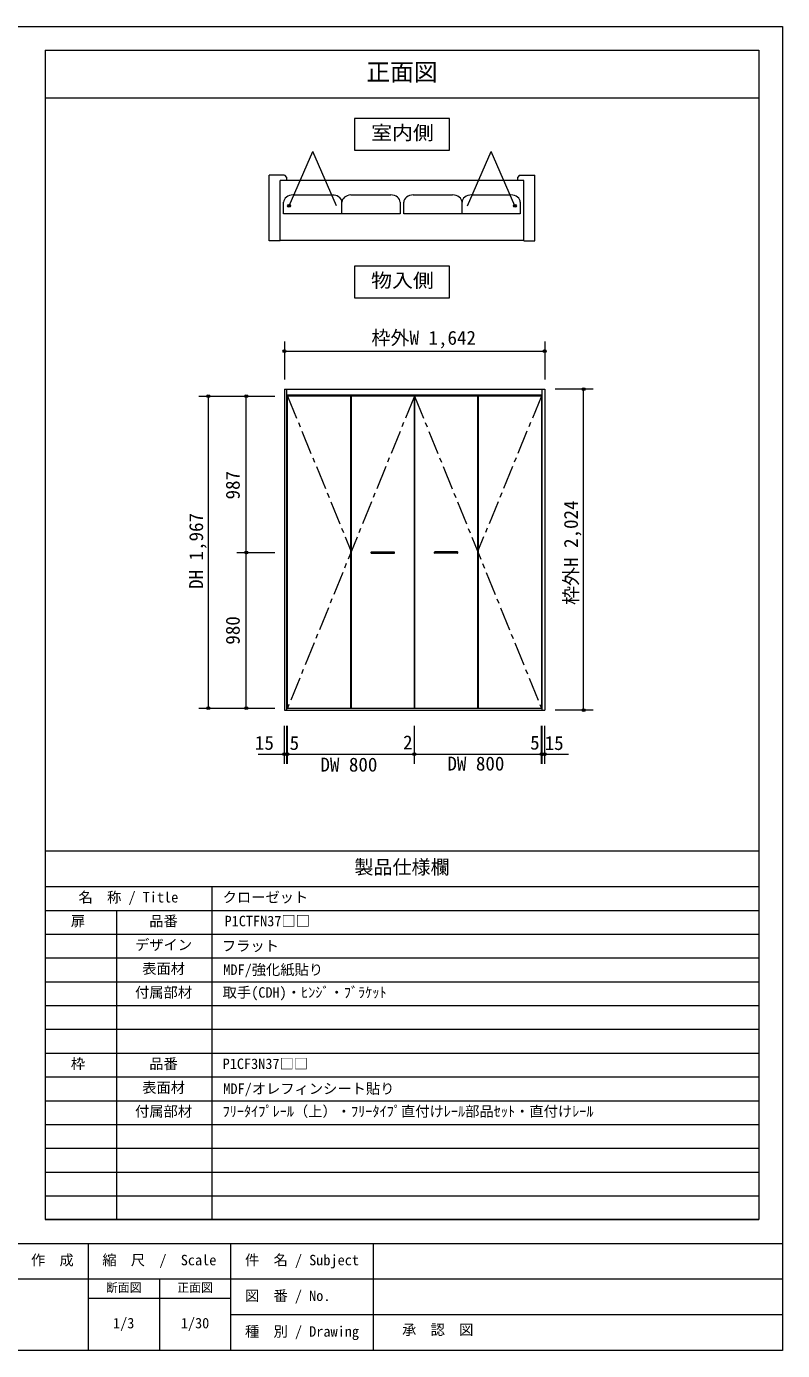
# Model space of a CAD drawing. Units: millimetres on the paper, enlarged 10 times, with parts at other scales. Extents: x -1954 to 1996, y -1346 to 1437.
# Drawn here: x 406 to 1996, y -1346 to 1437 of the extents above; entities that cross this region are included whole.
import ezdxf
from ezdxf.enums import TextEntityAlignment as Align

# ---------------------------------------------------------------- set-up
doc = ezdxf.new("R2010")
doc.units = ezdxf.units.MM
doc.header["$LTSCALE"] = 10
doc.header["$PDMODE"] = 32
doc.header["$PDSIZE"] = 6
doc.linetypes.add('CHAIN1', pattern=[8, 5, -1, 1, -1])
doc.layers.add('0-0_0', color=7, linetype='Continuous', lineweight=18)
doc.layers.add('1-0_H-SYM', color=7, linetype='Continuous', lineweight=18)
doc.styles.add('ＭＳ ゴシック', font='')
doc.styles.get('ＭＳ ゴシック').set_extended_font_data('MS Gothic')

msp = doc.modelspace()

# ---------------------------------------------------------------- linework, layer by layer
at = {"layer": '0-0_0'}
for p, q in [((1995.62, 1436.77), (1995.62, -1345.73)), ((445.62, 1386.77), (445.62, -1070.73)), ((445.62, 1386.77), (1945.62, 1386.77)), ((1945.62, 1386.77), (1945.62, -1070.73)), ((445.62, 1286.77), (1945.62, 1286.77)), ((445.62, -295.73), (1945.62, -295.73)), ((445.62, -370.73), (1945.62, -370.73)), ((795.62, -370.73), (795.62, -1070.73)), ((445.62, -420.73), (1945.62, -420.73)), ((595.62, -420.73), (595.62, -1070.73)), ((445.62, -470.73), (1945.62, -470.73)), ((445.62, -520.73), (1945.62, -520.73)), ((445.62, -570.73), (1945.62, -570.73)), ((445.62, -620.73), (1945.62, -620.73)), ((445.62, -670.73), (1945.62, -670.73)), ((445.62, -720.73), (1945.62, -720.73)), ((445.62, -770.73), (1945.62, -770.73)), ((445.62, -820.73), (1945.62, -820.73)), ((445.62, -870.73), (1945.62, -870.73)), ((445.62, -920.73), (1945.62, -920.73)), ((445.62, -970.73), (1945.62, -970.73)), ((445.62, -1020.73), (1945.62, -1020.73)), ((1945.62, -1070.73), (445.62, -1070.73)), ((445.62, -1070.73), (1945.62, -1070.73)), ((-1954.38, -1120.73), (1995.62, -1120.73)), ((535.62, -1120.73), (535.62, -1345.73)), ((835.62, -1345.73), (835.62, -1120.73)), ((1135.62, -1345.73), (1135.62, -1120.73)), ((1995.62, -1195.73), (-1154.38, -1195.73)), ((685.62, -1195.73), (685.62, -1345.73)), ((535.62, -1235.73), (835.62, -1235.73)), ((1995.62, -1270.73), (835.62, -1270.73)), ((1995.62, -1345.73), (-1954.38, -1345.73))]:
    msp.add_line(p, q, dxfattribs=at)
msp.add_lwpolyline([(-1954.38, -1345.73), (-1954.38, 1436.77), (1995.62, 1436.77)], dxfattribs=at)
at = {"layer": '1-0_H-SYM', "color": 4, "lineweight": 9}
for p, q in [((958.13, 1059.73), (1008.09, 1173.99)), ((1058.05, 1059.73), (1008.09, 1173.99)), ((1333.2, 1059.73), (1383.16, 1173.99)), ((1433.12, 1059.73), (1383.16, 1173.99)), ((947.64, 754.67), (1495.97, 754.67)), ((948.31, 774.67), (948.31, 694.67)), ((1495.64, 774.67), (1495.64, 694.67)), ((1597.5, 674.67), (1517.5, 674.67)), ((1577.5, 0), (1577.5, 674.67)), ((768.31, 660), (928.31, 660)), ((788.31, 660), (788.31, 4.33)), ((868.31, 4.33), (868.31, 660)), ((848.31, 331), (928.31, 331)), ((768.31, 4.33), (928.31, 4.33)), ((1597.5, 0), (1517.5, 0)), ((948.31, -112.67), (948.31, -32.67)), ((953.31, -112.67), (953.31, -32.67)), ((954.97, -112.67), (954.97, -32.67)), ((1221.64, -112.67), (1221.64, -32.67)), ((1221.97, -112.67), (1221.97, -32.67)), ((1488.97, -112.67), (1488.97, -32.67)), ((1490.64, -112.67), (1490.64, -32.67)), ((1495.64, -112.67), (1495.64, -32.67)), ((892.97, -92.67), (1545.75, -92.67))]:
    msp.add_line(p, q, dxfattribs=at)
at = {"layer": '1-0_H-SYM'}
for p, q in [((916.24, 986.26), (916.24, 1124.04)), ((948.38, 1124.04), (916.24, 1124.04)), ((1452.05, 1113.32), (939.2, 1113.32)), ((939.2, 986.26), (939.2, 1113.32)), ((948.38, 1124.04), (952.98, 1119.44)), ((952.98, 1119.44), (952.98, 1113.32)), ((1442.87, 1124.04), (1475.01, 1124.04)), ((1452.05, 986.26), (1452.05, 1113.32)), ((1475.01, 986.26), (1475.01, 1124.04)), ((946.85, 1042.9), (946.85, 1067.39)), ((966.76, 1082.7), (1053, 1082.7)), ((1069.33, 1042.9), (1069.33, 1067.39)), ((1087.75, 1082.66), (1171.9, 1082.66)), ((1191.8, 1067.39), (1191.8, 1042.9)), ((1199.45, 1042.9), (1199.45, 1067.39)), ((1219.35, 1082.7), (1302.02, 1082.7)), ((1321.92, 1042.9), (1321.92, 1067.39)), ((1341.83, 1082.7), (1424.49, 1082.7)), ((1191.8, 1042.9), (946.85, 1042.9)), ((939.2, 986.26), (916.24, 986.26)), ((939.2, 987.79), (1452.05, 987.79)), ((1452.05, 986.26), (1475.01, 986.26)), ((948.31, 674.67), (948.31, 0)), ((953.31, 0), (953.31, 674.67)), ((1490.64, 0), (1490.64, 674.67)), ((1495.64, 674.67), (1495.64, 0)), ((953.31, 662.67), (1490.64, 662.67)), ((1221.64, 660), (954.97, 660)), ((954.97, 4.33), (954.97, 660)), ((1088.14, 4.33), (1088.14, 660)), ((1221.64, 660), (1221.64, 4.33)), ((1355.14, 660), (1221.97, 660)), ((1221.97, 4.33), (1221.97, 660)), ((1355.14, 4.33), (1355.14, 660)), ((1488.64, 660), (1355.47, 660)), ((1355.47, 660), (1355.47, 4.33)), ((1488.64, 660), (1488.64, 4.33)), ((954.97, 4.33), (1088.14, 4.33)), ((1221.97, 4.33), (1355.14, 4.33)), ((1355.47, 4.33), (1488.64, 4.33))]:
    msp.add_line(p, q, dxfattribs=at)
at = {"layer": '1-0_H-SYM', "lineweight": 20}
for p, q in [((948.31, 674.67), (1495.64, 674.67)), ((1130.56, 330.08), (1130.56, 331.92)), ((1131.06, 332.42), (1179.06, 332.42)), ((1131.06, 329.58), (1179.06, 329.58)), ((1179.56, 330.08), (1179.56, 331.92)), ((1264.06, 330.08), (1264.06, 331.92)), ((1312.56, 332.42), (1264.56, 332.42)), ((1312.56, 329.58), (1264.56, 329.58)), ((1313.06, 330.08), (1313.06, 331.92)), ((948.31, 0), (1495.64, 0))]:
    msp.add_line(p, q, dxfattribs=at)
at = {"layer": '1-0_H-SYM', "color": 4, "linetype": 'CHAIN1', "lineweight": 9}
for p, q in [((1221.64, 660), (954.97, 4.33)), ((954.97, 660), (1088.31, 334.83)), ((1221.97, 660), (1488.64, 4.33)), ((1488.64, 660), (1355.31, 334.83))]:
    msp.add_line(p, q, dxfattribs=at)
at = {"layer": '1-0_H-SYM'}
for points in [[(1095.62, 1176.63), (1295.62, 1176.63), (1295.62, 1243.29), (1095.62, 1243.29)], [(1095.62, 866.32), (1295.62, 866.32), (1295.62, 932.98), (1095.62, 932.98)]]:
    msp.add_lwpolyline(points, close=True, dxfattribs=at)
for points in [[(1442.87, 1124.04), (1438.27, 1119.44), (1438.27, 1113.32)], [(1444.4, 1067.39), (1444.4, 1042.9), (1199.45, 1042.9)], [(1088.47, 660), (1088.47, 4.33), (1221.64, 4.33)]]:
    msp.add_lwpolyline(points, dxfattribs=at)
at = {"layer": '1-0_H-SYM', "lineweight": 20}
for centre, start, end in [((1131.06, 331.92), 90, 180), ((1131.06, 330.08), 180, 270), ((1179.06, 331.92), 0, 90), ((1179.06, 330.08), 270, 0), ((1264.56, 331.92), 90, 180), ((1264.56, 330.08), 180, 270), ((1312.56, 331.92), 0, 90), ((1312.56, 330.08), 270, 0)]:
    msp.add_arc(centre, 0.5, start, end, dxfattribs=at)
at = {"layer": '1-0_H-SYM'}
for centre, start_param, end_param in [((966.76, 1067.39), 1.5707963, 3.1415927), ((1049.42, 1067.39), 6.2831853, 7.6735165), ((1089.23, 1067.39), 1.6451562, 3.1415927), ((1171.9, 1067.39), 6.2831853, 7.8539816), ((1219.35, 1067.39), 1.5707963, 3.1415927), ((1302.02, 1067.39), 6.2831853, 7.8539816), ((1341.83, 1067.39), 1.5707963, 3.1415927), ((1424.49, 1067.39), 6.2831853, 7.8539816)]:
    msp.add_ellipse(centre, major_axis=(19.9, 0), ratio=0.769231, start_param=start_param, end_param=end_param, dxfattribs=at)
for p in [(958.13, 1059.73), (1433.12, 1059.73)]:
    msp.add_point(p, dxfattribs=at)
at = {"layer": '1-0_H-SYM', "color": 4}
for p in [(948.31, 754.67), (1495.64, 754.67), (1577.5, 674.67), (788.31, 660), (868.31, 660), (868.31, 331), (788.31, 4.33), (868.31, 4.33), (1577.5, 0), (948.31, -92.67), (953.31, -92.67), (954.97, -92.67), (1221.64, -92.67), (1221.97, -92.67), (1488.97, -92.67), (1490.64, -92.67), (1495.64, -92.67)]:
    msp.add_point(p, dxfattribs=at)

# ---------------------------------------------------------------- texts
at = {"layer": '0-0_0', "style": 'ＭＳ ゴシック'}
for s, height, p in [('正面図', 36.66, (1120.62, 1311.77)), ('製品仕様欄', 29.33, (1095.62, -353.23)), ('名\u3000称 / Title', 21.99, (515.62, -410.73)), ('クローゼット', 21.99, (818.55, -410.73)), ('扉', 21.99, (499.37, -460.73)), ('品番', 21.99, (664.37, -460.73)), ('P1CTFN37□□', 21.99, (822.57, -460.73)), ('デザイン', 21.99, (634.37, -510.73)), ('フラット', 21.99, (816.97, -512.88)), ('表面材', 21.99, (649.37, -560.73)), ('MDF/強化紙貼り', 21.99, (819.99, -562.98)), ('付属部材', 21.99, (634.37, -610.73)), ('取手(CDH)・ﾋﾝｼﾞ・ﾌﾞﾗｹｯﾄ', 21.99, (818.55, -610.73)), ('枠', 21.99, (499.37, -760.73)), ('品番', 21.99, (664.37, -760.73)), ('P1CF3N37□□', 21.99, (818.55, -760.73)), ('表面材', 21.99, (649.37, -810.73)), ('MDF/オレフィンシート貼り', 21.99, (819.99, -812.98)), ('付属部材', 21.99, (634.37, -860.73)), ('ﾌﾘｰﾀｲﾌﾟﾚｰﾙ（上）・ﾌﾘｰﾀｲﾌﾟ直付けﾚｰﾙ部品ｾｯﾄ・直付けﾚｰﾙ', 21.99, (818.55, -860.73)), ('作\u3000成', 21.99, (415.62, -1173.23)), ('縮\u3000尺\u3000/\u3000Scale', 21.99, (565.62, -1173.23)), ('件\u3000名 / Subject', 21.99, (865.62, -1173.23)), ('断面図', 18.33, (573.12, -1228.23)), ('正面図', 18.33, (723.12, -1228.23)), ('図\u3000番 / No.', 21.99, (865.47, -1248.23)), ('1/3', 21.99, (588.12, -1305.73)), ('1/30', 21.99, (730.62, -1305.73)), ('種\u3000別 / Drawing', 21.99, (865.62, -1323.23)), ('承\u3000認\u3000図', 21.99, (1195.8, -1319.66))]:
    msp.add_text(s, height=height, dxfattribs=at).set_placement(p, align=Align.BOTTOM_LEFT)
at = {"layer": '1-0_H-SYM', "style": 'ＭＳ ゴシック', "width": 1.1}
for s, p in [('室内側', (1130.62, 1189.96)), ('物入側', (1130.62, 879.65))]:
    msp.add_text(s, height=29.33, dxfattribs=at).set_placement(p, align=Align.BOTTOM_LEFT)
at = {"layer": '1-0_H-SYM', "style": 'ＭＳ ゴシック'}
for s, p in [('枠外W 1,642', (1131.46, 759.06)), ('15', (886.41, -92.11)), ('5', (959.4, -92.31)), ('2', (1197.85, -91.24)), ('5', (1465.08, -91.69)), ('15', (1495.56, -92.52)), ('DW 800', (1024.14, -137.86)), ('DW 800', (1291.14, -135.67))]:
    msp.add_text(s, height=29.33, dxfattribs=at).set_placement(p, align=Align.BOTTOM_LEFT)
for s, p in [('987', (863.31, 442.83)), ('枠外H 2,024', (1574.22, 221)), ('DH 1,967', (786.27, 254.83)), ('980', (863.31, 137.67))]:
    msp.add_text(s, height=29.33, rotation=90, dxfattribs=at).set_placement(p, align=Align.BOTTOM_LEFT)

doc.saveas('drawing.dxf')
